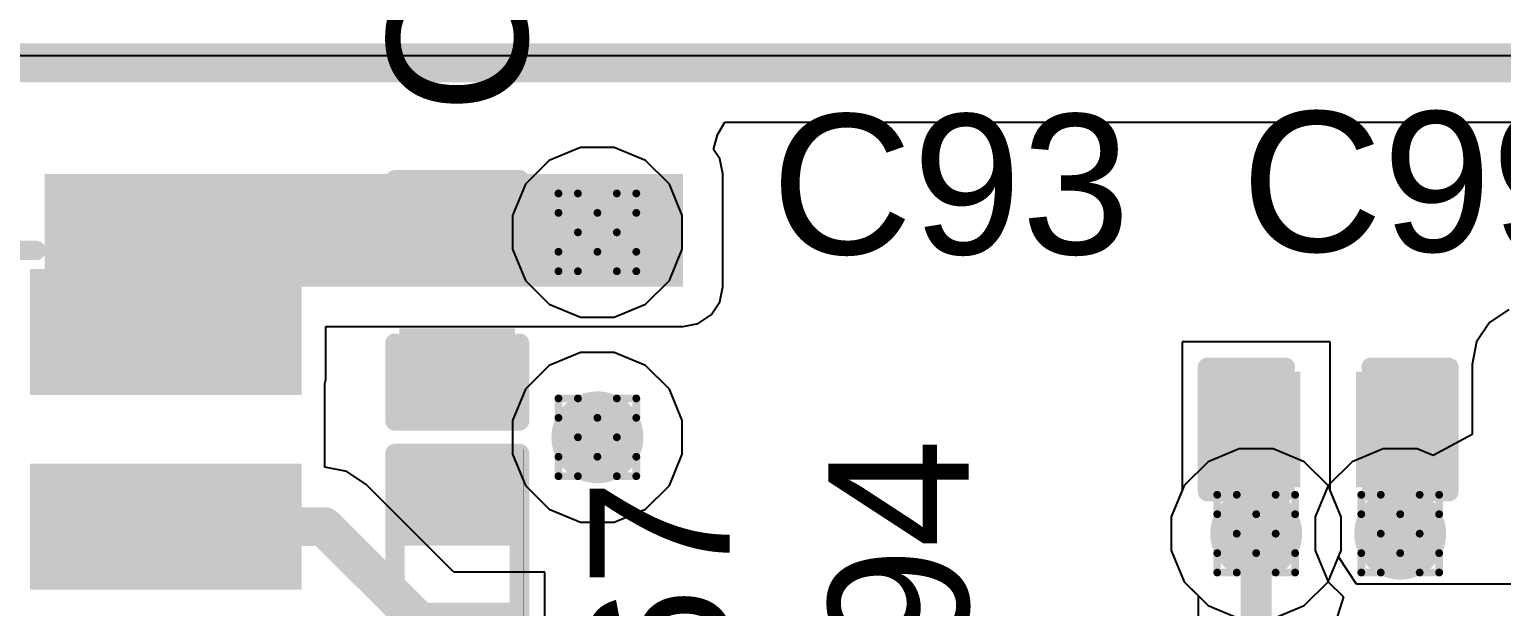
# Model space of a CAD drawing. Header units: inches. Extents: x -11 to 5379, y 0 to 5429.
# Drawn here: x 190.45 to 200.06, y 45.71 to 49.48 of the extents above; entities that cross this region are included whole.
import ezdxf

# ---------------------------------------------------------------- set-up
doc = ezdxf.new("R2010")
doc.units = ezdxf.units.IN
for name, color, linetype in [('Bottom Layer', 5, 'Continuous'), ('Drill Drawing', 1, 'Continuous'), ('GND', 16, 'Continuous'), ('PWR', 76, 'Continuous'), ('Top Layer', 1, 'Continuous'), ('Top Overlay', 2, 'Continuous'), ('Top Paste', 8, 'Continuous'), ('Top Solder', 216, 'Continuous'), ('Via Holes', 16, 'Continuous')]:
    doc.layers.add(name, color=color, linetype=linetype)
doc.styles.add('Arial', font='', dxfattribs={"height": 0.2})
doc.styles.get('Arial').set_extended_font_data('Arial')

# ---------------------------------------------------------------- blocks, each defined once
blk = doc.blocks.new('CAT24C256WI_GT3_154')
at = {"layer": 'Top Layer'}
for points in [[(-3.485, 2.215), (-1.915, 2.215), (-1.915, 1.595), (-3.485, 1.595)], [(1.915, 2.215), (3.485, 2.215), (3.485, 1.595), (1.915, 1.595)], [(-3.485, 0.945), (-1.915, 0.945), (-1.915, 0.325), (-3.485, 0.325)], [(1.915, 0.945), (3.485, 0.945), (3.485, 0.325), (1.915, 0.325)], [(-3.485, -0.325), (-1.915, -0.325), (-1.915, -0.945), (-3.485, -0.945)], [(1.915, -0.325), (3.485, -0.325), (3.485, -0.945), (1.915, -0.945)], [(-3.485, -1.595), (-1.915, -1.595), (-1.915, -2.215), (-3.485, -2.215)], [(1.915, -1.595), (3.485, -1.595), (3.485, -2.215), (1.915, -2.215)]]:
    blk.add_hatch(color=1, dxfattribs=at).paths.add_polyline_path(points)
at = {"layer": 'Top Paste'}
for points in [[(-3.485, 2.215), (-1.915, 2.215), (-1.915, 1.595), (-3.485, 1.595)], [(1.915, 2.215), (3.485, 2.215), (3.485, 1.595), (1.915, 1.595)], [(-3.485, 0.945), (-1.915, 0.945), (-1.915, 0.325), (-3.485, 0.325)], [(1.915, 0.945), (3.485, 0.945), (3.485, 0.325), (1.915, 0.325)], [(-3.485, -0.325), (-1.915, -0.325), (-1.915, -0.945), (-3.485, -0.945)], [(1.915, -0.325), (3.485, -0.325), (3.485, -0.945), (1.915, -0.945)], [(-3.485, -1.595), (-1.915, -1.595), (-1.915, -2.215), (-3.485, -2.215)], [(1.915, -1.595), (3.485, -1.595), (3.485, -2.215), (1.915, -2.215)]]:
    blk.add_hatch(color=8, dxfattribs=at).paths.add_polyline_path(points)
at = {"layer": 'Top Solder'}
for points in [[(-3.5866, 2.3166), (-1.8134, 2.3166), (-1.8134, 1.4934), (-3.5866, 1.4934)], [(1.8134, 2.3166), (3.5866, 2.3166), (3.5866, 1.4934), (1.8134, 1.4934)], [(-3.5866, 1.0466), (-1.8134, 1.0466), (-1.8134, 0.2234), (-3.5866, 0.2234)], [(1.8134, 1.0466), (3.5866, 1.0466), (3.5866, 0.2234), (1.8134, 0.2234)], [(-3.5866, -0.2234), (-1.8134, -0.2234), (-1.8134, -1.0466), (-3.5866, -1.0466)], [(1.8134, -0.2234), (3.5866, -0.2234), (3.5866, -1.0466), (1.8134, -1.0466)], [(-3.5866, -1.4934), (-1.8134, -1.4934), (-1.8134, -2.3166), (-3.5866, -2.3166)], [(1.8134, -1.4934), (3.5866, -1.4934), (3.5866, -2.3166), (1.8134, -2.3166)]]:
    blk.add_hatch(color=216, dxfattribs=at).paths.add_polyline_path(points)
at = {"layer": 'Top Overlay'}
for points in [[(-2.794, 2.54, 0.2, 0.2, 1), (-2.9972, 2.54, 0.2, 0.2, 1)], [(-3.0472, 2.54, 0.1, 0.1, 1), (-2.9472, 2.54, 0.1, 0.1, 1)], [(-2.844, 2.54, 0.1, 0.1, 1), (-2.744, 2.54, 0.1, 0.1, 1)], [(-1.9114, 2.4384, 0.0635, 0.0635, 1), (-1.8478, 2.4384, 0.0635, 0.0635, 1)], [(1.8224, 2.4384, 0.0635, 0.0635, 1), (1.886, 2.4384, 0.0635, 0.0635, 1)], [(-1.9114, -2.4384, 0.0635, 0.0635, 1), (-1.8478, -2.4384, 0.0635, 0.0635, 1)], [(1.8224, -2.4384, 0.0635, 0.0635, 1), (1.886, -2.4384, 0.0635, 0.0635, 1)]]:
    blk.add_lwpolyline(points, format="xyseb", close=True, dxfattribs=at)
for points in [[(-1.8796, 2.4384, 0.127, 0.127, 0), (1.8542, 2.4384, 0.127, 0.127, 0)], [(-1.8796, -2.4384, 0.127, 0.127, 0), (1.8542, -2.4384, 0.127, 0.127, 0)]]:
    blk.add_lwpolyline(points, format="xyseb", dxfattribs=at)
blk = doc.blocks.new('R___0402_251')
at = {"layer": 'Top Layer'}
for points in [[(-0.6985, -0.3175), (-0.6985, 0.3175), (-0.2413, 0.3175), (-0.2413, -0.3175)], [(0.2413, -0.3175), (0.2413, 0.3175), (0.6985, 0.3175), (0.6985, -0.3175)]]:
    blk.add_hatch(color=1, dxfattribs=at).paths.add_polyline_path(points)
at = {"layer": 'Top Paste'}
for points in [[(-0.6985, -0.3175), (-0.6985, 0.3175), (-0.2413, 0.3175), (-0.2413, -0.3175)], [(0.2413, -0.3175), (0.2413, 0.3175), (0.6985, 0.3175), (0.6985, -0.3175)]]:
    blk.add_hatch(color=8, dxfattribs=at).paths.add_polyline_path(points)
at = {"layer": 'Top Solder'}
for points in [[(-0.7535, -0.3725), (-0.7535, 0.3725), (-0.1863, 0.3725), (-0.1863, -0.3725)], [(0.1863, -0.3725), (0.1863, 0.3725), (0.7535, 0.3725), (0.7535, -0.3725)]]:
    blk.add_hatch(color=216, dxfattribs=at).paths.add_polyline_path(points)
at = {"layer": 'Top Overlay'}
for points in [[(-0.7874, 0.4064, 0.127, 0.127, 0), (-0.7874, -0.4064, 0.127, 0.127, 0)], [(-0.7874, 0.4064, 0.127, 0.127, 0), (0.7874, 0.4064, 0.127, 0.127, 0)], [(0.7874, 0.4064, 0.127, 0.127, 0), (0.7874, -0.4064, 0.127, 0.127, 0)], [(-0.7874, -0.4064, 0.127, 0.127, 0), (0.7874, -0.4064, 0.127, 0.127, 0)], [(-0.8128, -0.4318, 0.00323, 0.00323, 0), (0.8128, -0.4318, 0.00323, 0.00323, 0)]]:
    blk.add_lwpolyline(points, format="xyseb", dxfattribs=at)
for points in [[(-0.8191, 0.4064, 0.0635, 0.0635, 1), (-0.7556, 0.4064, 0.0635, 0.0635, 1)], [(-0.8191, 0.4064, 0.0635, 0.0635, 1), (-0.7556, 0.4064, 0.0635, 0.0635, 1)], [(0.7556, 0.4064, 0.0635, 0.0635, 1), (0.8191, 0.4064, 0.0635, 0.0635, 1)], [(0.7556, 0.4064, 0.0635, 0.0635, 1), (0.8191, 0.4064, 0.0635, 0.0635, 1)], [(-0.8191, -0.4064, 0.0635, 0.0635, 1), (-0.7556, -0.4064, 0.0635, 0.0635, 1)], [(-0.8191, -0.4064, 0.0635, 0.0635, 1), (-0.7556, -0.4064, 0.0635, 0.0635, 1)], [(0.7556, -0.4064, 0.0635, 0.0635, 1), (0.8191, -0.4064, 0.0635, 0.0635, 1)], [(0.7556, -0.4064, 0.0635, 0.0635, 1), (0.8191, -0.4064, 0.0635, 0.0635, 1)], [(-0.8136, -0.4318, 0.00161, 0.00161, 1), (-0.812, -0.4318, 0.00161, 0.00161, 1)], [(0.812, -0.4318, 0.00161, 0.00161, 1), (0.8136, -0.4318, 0.00161, 0.00161, 1)]]:
    blk.add_lwpolyline(points, format="xyseb", close=True, dxfattribs=at)
blk = doc.blocks.new('C___0402_620')
at = {"layer": 'Top Layer'}
for points in [[(-0.6985, -0.3175), (-0.6985, 0.3175), (-0.2413, 0.3175), (-0.2413, -0.3175)], [(0.2413, -0.3175), (0.2413, 0.3175), (0.6985, 0.3175), (0.6985, -0.3175)]]:
    blk.add_hatch(color=1, dxfattribs=at).paths.add_polyline_path(points)
at = {"layer": 'Top Paste'}
for points in [[(-0.6985, -0.3175), (-0.6985, 0.3175), (-0.2413, 0.3175), (-0.2413, -0.3175)], [(0.2413, -0.3175), (0.2413, 0.3175), (0.6985, 0.3175), (0.6985, -0.3175)]]:
    blk.add_hatch(color=8, dxfattribs=at).paths.add_polyline_path(points)
at = {"layer": 'Top Solder'}
for points in [[(-0.7585, -0.3775), (-0.7585, 0.3775), (-0.1813, 0.3775), (-0.1813, -0.3775)], [(0.1813, -0.3775), (0.1813, 0.3775), (0.7585, 0.3775), (0.7585, -0.3775)]]:
    blk.add_hatch(color=216, dxfattribs=at).paths.add_polyline_path(points)
at = {"layer": 'Top Overlay'}
for points in [[(-0.7874, -0.4064, 0.127, 0.127, 0), (-0.7874, 0.4064, 0.127, 0.127, 0)], [(-0.2794, 0.4064, 0.127, 0.127, 0), (-0.7874, 0.4064, 0.127, 0.127, 0)], [(0.7874, 0.4064, 0.127, 0.127, 0), (0.2794, 0.4064, 0.127, 0.127, 0)], [(0.7874, -0.4064, 0.127, 0.127, 0), (0.7874, 0.4064, 0.127, 0.127, 0)], [(-0.2794, -0.4064, 0.127, 0.127, 0), (-0.7874, -0.4064, 0.127, 0.127, 0)], [(0.7874, -0.4064, 0.127, 0.127, 0), (0.2794, -0.4064, 0.127, 0.127, 0)]]:
    blk.add_lwpolyline(points, format="xyseb", dxfattribs=at)
for points in [[(-0.8191, 0.4064, 0.0635, 0.0635, 1), (-0.7556, 0.4064, 0.0635, 0.0635, 1)], [(-0.8191, 0.4064, 0.0635, 0.0635, 1), (-0.7556, 0.4064, 0.0635, 0.0635, 1)], [(-0.3111, 0.4064, 0.0635, 0.0635, 1), (-0.2477, 0.4064, 0.0635, 0.0635, 1)], [(0.2477, 0.4064, 0.0635, 0.0635, 1), (0.3111, 0.4064, 0.0635, 0.0635, 1)], [(0.7556, 0.4064, 0.0635, 0.0635, 1), (0.8191, 0.4064, 0.0635, 0.0635, 1)], [(0.7556, 0.4064, 0.0635, 0.0635, 1), (0.8191, 0.4064, 0.0635, 0.0635, 1)], [(-0.8191, -0.4064, 0.0635, 0.0635, 1), (-0.7556, -0.4064, 0.0635, 0.0635, 1)], [(-0.8191, -0.4064, 0.0635, 0.0635, 1), (-0.7556, -0.4064, 0.0635, 0.0635, 1)], [(-0.3111, -0.4064, 0.0635, 0.0635, 1), (-0.2477, -0.4064, 0.0635, 0.0635, 1)], [(0.2477, -0.4064, 0.0635, 0.0635, 1), (0.3111, -0.4064, 0.0635, 0.0635, 1)], [(0.7556, -0.4064, 0.0635, 0.0635, 1), (0.8191, -0.4064, 0.0635, 0.0635, 1)], [(0.7556, -0.4064, 0.0635, 0.0635, 1), (0.8191, -0.4064, 0.0635, 0.0635, 1)]]:
    blk.add_lwpolyline(points, format="xyseb", close=True, dxfattribs=at)
blk = doc.blocks.new('C___0402_637')
at = {"layer": 'Top Layer'}
for points in [[(-0.6985, -0.3175), (-0.6985, 0.3175), (-0.2413, 0.3175), (-0.2413, -0.3175)], [(0.2413, -0.3175), (0.2413, 0.3175), (0.6985, 0.3175), (0.6985, -0.3175)]]:
    blk.add_hatch(color=1, dxfattribs=at).paths.add_polyline_path(points)
at = {"layer": 'Top Paste'}
for points in [[(-0.6985, -0.3175), (-0.6985, 0.3175), (-0.2413, 0.3175), (-0.2413, -0.3175)], [(0.2413, -0.3175), (0.2413, 0.3175), (0.6985, 0.3175), (0.6985, -0.3175)]]:
    blk.add_hatch(color=8, dxfattribs=at).paths.add_polyline_path(points)
at = {"layer": 'Top Solder'}
for points in [[(-0.7585, -0.3775), (-0.7585, 0.3775), (-0.1813, 0.3775), (-0.1813, -0.3775)], [(0.1813, -0.3775), (0.1813, 0.3775), (0.7585, 0.3775), (0.7585, -0.3775)]]:
    blk.add_hatch(color=216, dxfattribs=at).paths.add_polyline_path(points)
at = {"layer": 'Top Overlay'}
for points in [[(-0.7874, -0.4064, 0.127, 0.127, 0), (-0.7874, 0.4064, 0.127, 0.127, 0)], [(-0.7874, 0.4064, 0.127, 0.127, 0), (-0.2794, 0.4064, 0.127, 0.127, 0)], [(0.2794, 0.4064, 0.127, 0.127, 0), (0.7874, 0.4064, 0.127, 0.127, 0)], [(0.7874, -0.4064, 0.127, 0.127, 0), (0.7874, 0.4064, 0.127, 0.127, 0)], [(-0.7874, -0.4064, 0.127, 0.127, 0), (-0.2794, -0.4064, 0.127, 0.127, 0)], [(0.2794, -0.4064, 0.127, 0.127, 0), (0.7874, -0.4064, 0.127, 0.127, 0)]]:
    blk.add_lwpolyline(points, format="xyseb", dxfattribs=at)
for points in [[(-0.8191, 0.4064, 0.0635, 0.0635, 1), (-0.7556, 0.4064, 0.0635, 0.0635, 1)], [(-0.8191, 0.4064, 0.0635, 0.0635, 1), (-0.7556, 0.4064, 0.0635, 0.0635, 1)], [(-0.3111, 0.4064, 0.0635, 0.0635, 1), (-0.2477, 0.4064, 0.0635, 0.0635, 1)], [(0.2477, 0.4064, 0.0635, 0.0635, 1), (0.3111, 0.4064, 0.0635, 0.0635, 1)], [(0.7556, 0.4064, 0.0635, 0.0635, 1), (0.8191, 0.4064, 0.0635, 0.0635, 1)], [(0.7556, 0.4064, 0.0635, 0.0635, 1), (0.8191, 0.4064, 0.0635, 0.0635, 1)], [(-0.8191, -0.4064, 0.0635, 0.0635, 1), (-0.7556, -0.4064, 0.0635, 0.0635, 1)], [(-0.8191, -0.4064, 0.0635, 0.0635, 1), (-0.7556, -0.4064, 0.0635, 0.0635, 1)], [(-0.3111, -0.4064, 0.0635, 0.0635, 1), (-0.2477, -0.4064, 0.0635, 0.0635, 1)], [(0.2477, -0.4064, 0.0635, 0.0635, 1), (0.3111, -0.4064, 0.0635, 0.0635, 1)], [(0.7556, -0.4064, 0.0635, 0.0635, 1), (0.8191, -0.4064, 0.0635, 0.0635, 1)], [(0.7556, -0.4064, 0.0635, 0.0635, 1), (0.8191, -0.4064, 0.0635, 0.0635, 1)]]:
    blk.add_lwpolyline(points, format="xyseb", close=True, dxfattribs=at)

msp = doc.modelspace()

# ---------------------------------------------------------------- hatches: boundary and pattern name
at = {"layer": 'Bottom Layer'}
h = msp.add_hatch(color=5, dxfattribs=at)
edge = h.paths.add_edge_path()
edge.add_arc((194.1576, 48.1584), 0.3, 0, 360)
h = msp.add_hatch(color=5, dxfattribs=at)
edge = h.paths.add_edge_path()
edge.add_arc((194.1576, 46.8202), 0.3, 0, 360)
h = msp.add_hatch(color=5, dxfattribs=at)
edge = h.paths.add_edge_path()
edge.add_arc((198.4567, 46.191), 0.3, 0, 360)
h = msp.add_hatch(color=5, dxfattribs=at)
edge = h.paths.add_edge_path()
edge.add_arc((199.3965, 46.191), 0.3, 0, 360)
at = {"layer": 'GND'}
h = msp.add_hatch(color=16, dxfattribs=at)
edge = h.paths.add_edge_path()
edge.add_arc((194.1576, 48.1584), 0.3, 0, 360)
h = msp.add_hatch(color=16, dxfattribs=at)
edge = h.paths.add_edge_path()
edge.add_arc((194.1576, 46.8202), 0.3, 0, 360)
h = msp.add_hatch(color=16, dxfattribs=at)
edge = h.paths.add_edge_path()
edge.add_arc((198.4567, 46.191), 0.3, 0, 360)
h = msp.add_hatch(color=16, dxfattribs=at)
edge = h.paths.add_edge_path()
edge.add_arc((199.3965, 46.191), 0.3, 0, 360)
at = {"layer": 'PWR'}
h = msp.add_hatch(color=76, dxfattribs=at)
edge = h.paths.add_edge_path()
edge.add_arc((194.1576, 48.1584), 0.3, 0, 360)
h = msp.add_hatch(color=76, dxfattribs=at)
edge = h.paths.add_edge_path()
edge.add_arc((194.1576, 46.8202), 0.3, 0, 360)
h = msp.add_hatch(color=76, dxfattribs=at)
edge = h.paths.add_edge_path()
edge.add_arc((198.4567, 46.191), 0.3, 0, 360)
h = msp.add_hatch(color=76, dxfattribs=at)
edge = h.paths.add_edge_path()
edge.add_arc((199.3965, 46.191), 0.3, 0, 360)
at = {"layer": 'Top Layer'}
for points in [[(190.5508, 47.1969), (192.1258, 47.1969), (192.1258, 48.5394), (190.5508, 48.5394)], [(190.5508, 47.8028), (194.7164, 47.8028), (194.7164, 48.5394), (190.5508, 48.5394)]]:
    msp.add_hatch(color=1, dxfattribs=at).paths.add_polyline_path(points)
h = msp.add_hatch(color=1, dxfattribs=at)
edge = h.paths.add_edge_path()
edge.add_arc((194.1576, 48.1584), 0.3, 0, 360)
h = msp.add_hatch(color=1, dxfattribs=at)
edge = h.paths.add_edge_path()
edge.add_arc((194.1576, 46.8202), 0.3, 0, 360)
h = msp.add_hatch(color=1, dxfattribs=at)
edge = h.paths.add_edge_path()
edge.add_arc((198.4567, 46.191), 0.3, 0, 360)
h = msp.add_hatch(color=1, dxfattribs=at)
edge = h.paths.add_edge_path()
edge.add_arc((199.3965, 46.191), 0.3, 0, 360)
at = {"layer": 'Via Holes'}
h = msp.add_hatch(color=7, dxfattribs=at)
edge = h.paths.add_edge_path()
edge.add_arc((194.1576, 48.1584), 0.15, 0, 360)
h = msp.add_hatch(color=7, dxfattribs=at)
edge = h.paths.add_edge_path()
edge.add_arc((194.1576, 46.8202), 0.15, 0, 360)
h = msp.add_hatch(color=7, dxfattribs=at)
edge = h.paths.add_edge_path()
edge.add_arc((198.4567, 46.191), 0.15, 0, 360)
h = msp.add_hatch(color=7, dxfattribs=at)
edge = h.paths.add_edge_path()
edge.add_arc((199.3965, 46.191), 0.15, 0, 360)

# ---------------------------------------------------------------- linework, layer by layer
at = {"layer": 'Bottom Layer'}
for p, q in [((185.1731, 49.3127), (209.5735, 49.3127)), ((194.0474, 48.7124), (193.8438, 48.6281)), ((194.2678, 48.7124), (194.0474, 48.7124)), ((194.4714, 48.6281), (194.2678, 48.7124)), ((193.8438, 48.6281), (193.6879, 48.4722)), ((194.6273, 48.4722), (194.4714, 48.6281)), ((193.6879, 48.4722), (193.6036, 48.2686)), ((194.7116, 48.2686), (194.6273, 48.4722)), ((193.6036, 48.2686), (193.6036, 48.0482)), ((194.7116, 48.0482), (194.7116, 48.2686)), ((193.6036, 48.0482), (193.6879, 47.8446)), ((194.6273, 47.8446), (194.7116, 48.0482)), ((193.6879, 47.8446), (193.8438, 47.6887)), ((194.4714, 47.6887), (194.6273, 47.8446)), ((193.8438, 47.6887), (194.0474, 47.6044)), ((194.2678, 47.6044), (194.4714, 47.6887)), ((194.0474, 47.6044), (194.2678, 47.6044)), ((198.3465, 46.745), (198.1429, 46.6606)), ((198.5669, 46.745), (198.3465, 46.745)), ((198.7705, 46.6606), (198.5669, 46.745)), ((198.1429, 46.6606), (197.9871, 46.5048)), ((198.9264, 46.5048), (198.7705, 46.6606)), ((197.9871, 46.5048), (197.9027, 46.3012)), ((199.0107, 46.3012), (198.9264, 46.5048)), ((197.9027, 46.3012), (197.9027, 46.0808)), ((199.0107, 46.0808), (199.0107, 46.3012)), ((197.9027, 46.0808), (197.9871, 45.8772)), ((198.9264, 45.8772), (199.0107, 46.0808)), ((197.9871, 45.8772), (198.1429, 45.7213)), ((198.7705, 45.7213), (198.9264, 45.8772)), ((198.1429, 45.7213), (198.3465, 45.637)), ((198.5669, 45.637), (198.7705, 45.7213))]:
    msp.add_line(p, q, dxfattribs=at)
at = {"layer": 'Drill Drawing'}
for points in [[(193.9036, 48.2854, 0.0508, 0.0508, 0), (193.9036, 48.4124, 0.0508, 0.0508, 0)], [(193.9036, 48.4124, 0.0508, 0.0508, 0), (194.0306, 48.4124, 0.0508, 0.0508, 0)], [(194.0306, 48.4124, 0.0508, 0.0508, 0), (194.1576, 48.2854, 0.0508, 0.0508, 0)], [(194.1576, 48.2854, 0.0508, 0.0508, 0), (194.2846, 48.4124, 0.0508, 0.0508, 0)], [(194.2846, 48.4124, 0.0508, 0.0508, 0), (194.4116, 48.4124, 0.0508, 0.0508, 0)], [(194.4116, 48.2854, 0.0508, 0.0508, 0), (194.4116, 48.4124, 0.0508, 0.0508, 0)], [(193.9036, 48.2854, 0.0508, 0.0508, 0), (194.0306, 48.1584, 0.0508, 0.0508, 0)], [(194.2846, 48.1584, 0.0508, 0.0508, 0), (194.4116, 48.2854, 0.0508, 0.0508, 0)], [(193.9036, 48.0314, 0.0508, 0.0508, 0), (194.0306, 48.1584, 0.0508, 0.0508, 0)], [(194.2846, 48.1584, 0.0508, 0.0508, 0), (194.4116, 48.0314, 0.0508, 0.0508, 0)], [(193.9036, 47.9044, 0.0508, 0.0508, 0), (193.9036, 48.0314, 0.0508, 0.0508, 0)], [(194.0306, 47.9044, 0.0508, 0.0508, 0), (194.1576, 48.0314, 0.0508, 0.0508, 0)], [(194.1576, 48.0314, 0.0508, 0.0508, 0), (194.2846, 47.9044, 0.0508, 0.0508, 0)], [(194.4116, 47.9044, 0.0508, 0.0508, 0), (194.4116, 48.0314, 0.0508, 0.0508, 0)], [(193.9036, 47.9044, 0.0508, 0.0508, 0), (194.0306, 47.9044, 0.0508, 0.0508, 0)], [(194.2846, 47.9044, 0.0508, 0.0508, 0), (194.4116, 47.9044, 0.0508, 0.0508, 0)], [(193.9036, 46.9472, 0.0508, 0.0508, 0), (193.9036, 47.0742, 0.0508, 0.0508, 0)], [(193.9036, 47.0742, 0.0508, 0.0508, 0), (194.0306, 47.0742, 0.0508, 0.0508, 0)], [(194.0306, 47.0742, 0.0508, 0.0508, 0), (194.1576, 46.9472, 0.0508, 0.0508, 0)], [(194.1576, 46.9472, 0.0508, 0.0508, 0), (194.2846, 47.0742, 0.0508, 0.0508, 0)], [(194.2846, 47.0742, 0.0508, 0.0508, 0), (194.4116, 47.0742, 0.0508, 0.0508, 0)], [(194.4116, 46.9472, 0.0508, 0.0508, 0), (194.4116, 47.0742, 0.0508, 0.0508, 0)], [(193.9036, 46.9472, 0.0508, 0.0508, 0), (194.0306, 46.8202, 0.0508, 0.0508, 0)], [(194.2846, 46.8202, 0.0508, 0.0508, 0), (194.4116, 46.9472, 0.0508, 0.0508, 0)], [(193.9036, 46.6932, 0.0508, 0.0508, 0), (194.0306, 46.8202, 0.0508, 0.0508, 0)], [(194.2846, 46.8202, 0.0508, 0.0508, 0), (194.4116, 46.6932, 0.0508, 0.0508, 0)], [(193.9036, 46.5662, 0.0508, 0.0508, 0), (193.9036, 46.6932, 0.0508, 0.0508, 0)], [(194.0306, 46.5662, 0.0508, 0.0508, 0), (194.1576, 46.6932, 0.0508, 0.0508, 0)], [(194.1576, 46.6932, 0.0508, 0.0508, 0), (194.2846, 46.5662, 0.0508, 0.0508, 0)], [(194.4116, 46.5662, 0.0508, 0.0508, 0), (194.4116, 46.6932, 0.0508, 0.0508, 0)], [(193.9036, 46.5662, 0.0508, 0.0508, 0), (194.0306, 46.5662, 0.0508, 0.0508, 0)], [(194.2846, 46.5662, 0.0508, 0.0508, 0), (194.4116, 46.5662, 0.0508, 0.0508, 0)], [(198.2027, 46.318, 0.0508, 0.0508, 0), (198.2027, 46.445, 0.0508, 0.0508, 0)], [(198.2027, 46.445, 0.0508, 0.0508, 0), (198.3297, 46.445, 0.0508, 0.0508, 0)], [(198.3297, 46.445, 0.0508, 0.0508, 0), (198.4567, 46.318, 0.0508, 0.0508, 0)], [(198.4567, 46.318, 0.0508, 0.0508, 0), (198.5837, 46.445, 0.0508, 0.0508, 0)], [(198.5837, 46.445, 0.0508, 0.0508, 0), (198.7107, 46.445, 0.0508, 0.0508, 0)], [(198.7107, 46.318, 0.0508, 0.0508, 0), (198.7107, 46.445, 0.0508, 0.0508, 0)], [(199.1425, 46.318, 0.0508, 0.0508, 0), (199.1425, 46.445, 0.0508, 0.0508, 0)], [(199.1425, 46.445, 0.0508, 0.0508, 0), (199.2695, 46.445, 0.0508, 0.0508, 0)], [(199.2695, 46.445, 0.0508, 0.0508, 0), (199.3965, 46.318, 0.0508, 0.0508, 0)], [(199.3965, 46.318, 0.0508, 0.0508, 0), (199.5235, 46.445, 0.0508, 0.0508, 0)], [(199.5235, 46.445, 0.0508, 0.0508, 0), (199.6505, 46.445, 0.0508, 0.0508, 0)], [(199.6505, 46.318, 0.0508, 0.0508, 0), (199.6505, 46.445, 0.0508, 0.0508, 0)], [(198.2027, 46.318, 0.0508, 0.0508, 0), (198.3297, 46.191, 0.0508, 0.0508, 0)], [(198.5837, 46.191, 0.0508, 0.0508, 0), (198.7107, 46.318, 0.0508, 0.0508, 0)], [(199.1425, 46.318, 0.0508, 0.0508, 0), (199.2695, 46.191, 0.0508, 0.0508, 0)], [(199.5235, 46.191, 0.0508, 0.0508, 0), (199.6505, 46.318, 0.0508, 0.0508, 0)], [(198.2027, 46.064, 0.0508, 0.0508, 0), (198.3297, 46.191, 0.0508, 0.0508, 0)], [(198.5837, 46.191, 0.0508, 0.0508, 0), (198.7107, 46.064, 0.0508, 0.0508, 0)], [(199.1425, 46.064, 0.0508, 0.0508, 0), (199.2695, 46.191, 0.0508, 0.0508, 0)], [(199.5235, 46.191, 0.0508, 0.0508, 0), (199.6505, 46.064, 0.0508, 0.0508, 0)], [(198.2027, 45.937, 0.0508, 0.0508, 0), (198.2027, 46.064, 0.0508, 0.0508, 0)], [(198.3297, 45.937, 0.0508, 0.0508, 0), (198.4567, 46.064, 0.0508, 0.0508, 0)], [(198.4567, 46.064, 0.0508, 0.0508, 0), (198.5837, 45.937, 0.0508, 0.0508, 0)], [(198.7107, 45.937, 0.0508, 0.0508, 0), (198.7107, 46.064, 0.0508, 0.0508, 0)], [(199.1425, 45.937, 0.0508, 0.0508, 0), (199.1425, 46.064, 0.0508, 0.0508, 0)], [(199.2695, 45.937, 0.0508, 0.0508, 0), (199.3965, 46.064, 0.0508, 0.0508, 0)], [(199.3965, 46.064, 0.0508, 0.0508, 0), (199.5235, 45.937, 0.0508, 0.0508, 0)], [(199.6505, 45.937, 0.0508, 0.0508, 0), (199.6505, 46.064, 0.0508, 0.0508, 0)], [(198.2027, 45.937, 0.0508, 0.0508, 0), (198.3297, 45.937, 0.0508, 0.0508, 0)], [(198.5837, 45.937, 0.0508, 0.0508, 0), (198.7107, 45.937, 0.0508, 0.0508, 0)], [(199.1425, 45.937, 0.0508, 0.0508, 0), (199.2695, 45.937, 0.0508, 0.0508, 0)], [(199.5235, 45.937, 0.0508, 0.0508, 0), (199.6505, 45.937, 0.0508, 0.0508, 0)]]:
    msp.add_lwpolyline(points, format="xyseb", dxfattribs=at)
for points in [[(193.8909, 48.4124, 0.0254, 0.0254, 1), (193.9163, 48.4124, 0.0254, 0.0254, 1)], [(193.8909, 48.4124, 0.0254, 0.0254, 1), (193.9163, 48.4124, 0.0254, 0.0254, 1)], [(194.0179, 48.4124, 0.0254, 0.0254, 1), (194.0433, 48.4124, 0.0254, 0.0254, 1)], [(194.0179, 48.4124, 0.0254, 0.0254, 1), (194.0433, 48.4124, 0.0254, 0.0254, 1)], [(194.2719, 48.4124, 0.0254, 0.0254, 1), (194.2973, 48.4124, 0.0254, 0.0254, 1)], [(194.2719, 48.4124, 0.0254, 0.0254, 1), (194.2973, 48.4124, 0.0254, 0.0254, 1)], [(194.3989, 48.4124, 0.0254, 0.0254, 1), (194.4243, 48.4124, 0.0254, 0.0254, 1)], [(194.3989, 48.4124, 0.0254, 0.0254, 1), (194.4243, 48.4124, 0.0254, 0.0254, 1)], [(193.8909, 48.2854, 0.0254, 0.0254, 1), (193.9163, 48.2854, 0.0254, 0.0254, 1)], [(193.8909, 48.2854, 0.0254, 0.0254, 1), (193.9163, 48.2854, 0.0254, 0.0254, 1)], [(194.1449, 48.2854, 0.0254, 0.0254, 1), (194.1703, 48.2854, 0.0254, 0.0254, 1)], [(194.1449, 48.2854, 0.0254, 0.0254, 1), (194.1703, 48.2854, 0.0254, 0.0254, 1)], [(194.3989, 48.2854, 0.0254, 0.0254, 1), (194.4243, 48.2854, 0.0254, 0.0254, 1)], [(194.3989, 48.2854, 0.0254, 0.0254, 1), (194.4243, 48.2854, 0.0254, 0.0254, 1)], [(194.0179, 48.1584, 0.0254, 0.0254, 1), (194.0433, 48.1584, 0.0254, 0.0254, 1)], [(194.0179, 48.1584, 0.0254, 0.0254, 1), (194.0433, 48.1584, 0.0254, 0.0254, 1)], [(194.2719, 48.1584, 0.0254, 0.0254, 1), (194.2973, 48.1584, 0.0254, 0.0254, 1)], [(194.2719, 48.1584, 0.0254, 0.0254, 1), (194.2973, 48.1584, 0.0254, 0.0254, 1)], [(193.8909, 48.0314, 0.0254, 0.0254, 1), (193.9163, 48.0314, 0.0254, 0.0254, 1)], [(193.8909, 48.0314, 0.0254, 0.0254, 1), (193.9163, 48.0314, 0.0254, 0.0254, 1)], [(194.1449, 48.0314, 0.0254, 0.0254, 1), (194.1703, 48.0314, 0.0254, 0.0254, 1)], [(194.1449, 48.0314, 0.0254, 0.0254, 1), (194.1703, 48.0314, 0.0254, 0.0254, 1)], [(194.3989, 48.0314, 0.0254, 0.0254, 1), (194.4243, 48.0314, 0.0254, 0.0254, 1)], [(194.3989, 48.0314, 0.0254, 0.0254, 1), (194.4243, 48.0314, 0.0254, 0.0254, 1)], [(193.8909, 47.9044, 0.0254, 0.0254, 1), (193.9163, 47.9044, 0.0254, 0.0254, 1)], [(193.8909, 47.9044, 0.0254, 0.0254, 1), (193.9163, 47.9044, 0.0254, 0.0254, 1)], [(194.0179, 47.9044, 0.0254, 0.0254, 1), (194.0433, 47.9044, 0.0254, 0.0254, 1)], [(194.0179, 47.9044, 0.0254, 0.0254, 1), (194.0433, 47.9044, 0.0254, 0.0254, 1)], [(194.2719, 47.9044, 0.0254, 0.0254, 1), (194.2973, 47.9044, 0.0254, 0.0254, 1)], [(194.2719, 47.9044, 0.0254, 0.0254, 1), (194.2973, 47.9044, 0.0254, 0.0254, 1)], [(194.3989, 47.9044, 0.0254, 0.0254, 1), (194.4243, 47.9044, 0.0254, 0.0254, 1)], [(194.3989, 47.9044, 0.0254, 0.0254, 1), (194.4243, 47.9044, 0.0254, 0.0254, 1)], [(193.8909, 47.0742, 0.0254, 0.0254, 1), (193.9163, 47.0742, 0.0254, 0.0254, 1)], [(193.8909, 47.0742, 0.0254, 0.0254, 1), (193.9163, 47.0742, 0.0254, 0.0254, 1)], [(194.0179, 47.0742, 0.0254, 0.0254, 1), (194.0433, 47.0742, 0.0254, 0.0254, 1)], [(194.0179, 47.0742, 0.0254, 0.0254, 1), (194.0433, 47.0742, 0.0254, 0.0254, 1)], [(194.2719, 47.0742, 0.0254, 0.0254, 1), (194.2973, 47.0742, 0.0254, 0.0254, 1)], [(194.2719, 47.0742, 0.0254, 0.0254, 1), (194.2973, 47.0742, 0.0254, 0.0254, 1)], [(194.3989, 47.0742, 0.0254, 0.0254, 1), (194.4243, 47.0742, 0.0254, 0.0254, 1)], [(194.3989, 47.0742, 0.0254, 0.0254, 1), (194.4243, 47.0742, 0.0254, 0.0254, 1)], [(193.8909, 46.9472, 0.0254, 0.0254, 1), (193.9163, 46.9472, 0.0254, 0.0254, 1)], [(193.8909, 46.9472, 0.0254, 0.0254, 1), (193.9163, 46.9472, 0.0254, 0.0254, 1)], [(194.1449, 46.9472, 0.0254, 0.0254, 1), (194.1703, 46.9472, 0.0254, 0.0254, 1)], [(194.1449, 46.9472, 0.0254, 0.0254, 1), (194.1703, 46.9472, 0.0254, 0.0254, 1)], [(194.3989, 46.9472, 0.0254, 0.0254, 1), (194.4243, 46.9472, 0.0254, 0.0254, 1)], [(194.3989, 46.9472, 0.0254, 0.0254, 1), (194.4243, 46.9472, 0.0254, 0.0254, 1)], [(194.0179, 46.8202, 0.0254, 0.0254, 1), (194.0433, 46.8202, 0.0254, 0.0254, 1)], [(194.0179, 46.8202, 0.0254, 0.0254, 1), (194.0433, 46.8202, 0.0254, 0.0254, 1)], [(194.2719, 46.8202, 0.0254, 0.0254, 1), (194.2973, 46.8202, 0.0254, 0.0254, 1)], [(194.2719, 46.8202, 0.0254, 0.0254, 1), (194.2973, 46.8202, 0.0254, 0.0254, 1)], [(193.8909, 46.6932, 0.0254, 0.0254, 1), (193.9163, 46.6932, 0.0254, 0.0254, 1)], [(193.8909, 46.6932, 0.0254, 0.0254, 1), (193.9163, 46.6932, 0.0254, 0.0254, 1)], [(194.1449, 46.6932, 0.0254, 0.0254, 1), (194.1703, 46.6932, 0.0254, 0.0254, 1)], [(194.1449, 46.6932, 0.0254, 0.0254, 1), (194.1703, 46.6932, 0.0254, 0.0254, 1)], [(194.3989, 46.6932, 0.0254, 0.0254, 1), (194.4243, 46.6932, 0.0254, 0.0254, 1)], [(194.3989, 46.6932, 0.0254, 0.0254, 1), (194.4243, 46.6932, 0.0254, 0.0254, 1)], [(193.8909, 46.5662, 0.0254, 0.0254, 1), (193.9163, 46.5662, 0.0254, 0.0254, 1)], [(193.8909, 46.5662, 0.0254, 0.0254, 1), (193.9163, 46.5662, 0.0254, 0.0254, 1)], [(194.0179, 46.5662, 0.0254, 0.0254, 1), (194.0433, 46.5662, 0.0254, 0.0254, 1)], [(194.0179, 46.5662, 0.0254, 0.0254, 1), (194.0433, 46.5662, 0.0254, 0.0254, 1)], [(194.2719, 46.5662, 0.0254, 0.0254, 1), (194.2973, 46.5662, 0.0254, 0.0254, 1)], [(194.2719, 46.5662, 0.0254, 0.0254, 1), (194.2973, 46.5662, 0.0254, 0.0254, 1)], [(194.3989, 46.5662, 0.0254, 0.0254, 1), (194.4243, 46.5662, 0.0254, 0.0254, 1)], [(194.3989, 46.5662, 0.0254, 0.0254, 1), (194.4243, 46.5662, 0.0254, 0.0254, 1)], [(198.19, 46.445, 0.0254, 0.0254, 1), (198.2154, 46.445, 0.0254, 0.0254, 1)], [(198.19, 46.445, 0.0254, 0.0254, 1), (198.2154, 46.445, 0.0254, 0.0254, 1)], [(198.317, 46.445, 0.0254, 0.0254, 1), (198.3424, 46.445, 0.0254, 0.0254, 1)], [(198.317, 46.445, 0.0254, 0.0254, 1), (198.3424, 46.445, 0.0254, 0.0254, 1)], [(198.571, 46.445, 0.0254, 0.0254, 1), (198.5964, 46.445, 0.0254, 0.0254, 1)], [(198.571, 46.445, 0.0254, 0.0254, 1), (198.5964, 46.445, 0.0254, 0.0254, 1)], [(198.698, 46.445, 0.0254, 0.0254, 1), (198.7234, 46.445, 0.0254, 0.0254, 1)], [(198.698, 46.445, 0.0254, 0.0254, 1), (198.7234, 46.445, 0.0254, 0.0254, 1)], [(199.1298, 46.445, 0.0254, 0.0254, 1), (199.1552, 46.445, 0.0254, 0.0254, 1)], [(199.1298, 46.445, 0.0254, 0.0254, 1), (199.1552, 46.445, 0.0254, 0.0254, 1)], [(199.2568, 46.445, 0.0254, 0.0254, 1), (199.2822, 46.445, 0.0254, 0.0254, 1)], [(199.2568, 46.445, 0.0254, 0.0254, 1), (199.2822, 46.445, 0.0254, 0.0254, 1)], [(199.5108, 46.445, 0.0254, 0.0254, 1), (199.5362, 46.445, 0.0254, 0.0254, 1)], [(199.5108, 46.445, 0.0254, 0.0254, 1), (199.5362, 46.445, 0.0254, 0.0254, 1)], [(199.6378, 46.445, 0.0254, 0.0254, 1), (199.6632, 46.445, 0.0254, 0.0254, 1)], [(199.6378, 46.445, 0.0254, 0.0254, 1), (199.6632, 46.445, 0.0254, 0.0254, 1)], [(198.19, 46.318, 0.0254, 0.0254, 1), (198.2154, 46.318, 0.0254, 0.0254, 1)], [(198.19, 46.318, 0.0254, 0.0254, 1), (198.2154, 46.318, 0.0254, 0.0254, 1)], [(198.444, 46.318, 0.0254, 0.0254, 1), (198.4694, 46.318, 0.0254, 0.0254, 1)], [(198.444, 46.318, 0.0254, 0.0254, 1), (198.4694, 46.318, 0.0254, 0.0254, 1)], [(198.698, 46.318, 0.0254, 0.0254, 1), (198.7234, 46.318, 0.0254, 0.0254, 1)], [(198.698, 46.318, 0.0254, 0.0254, 1), (198.7234, 46.318, 0.0254, 0.0254, 1)], [(199.1298, 46.318, 0.0254, 0.0254, 1), (199.1552, 46.318, 0.0254, 0.0254, 1)], [(199.1298, 46.318, 0.0254, 0.0254, 1), (199.1552, 46.318, 0.0254, 0.0254, 1)], [(199.3838, 46.318, 0.0254, 0.0254, 1), (199.4092, 46.318, 0.0254, 0.0254, 1)], [(199.3838, 46.318, 0.0254, 0.0254, 1), (199.4092, 46.318, 0.0254, 0.0254, 1)], [(199.6378, 46.318, 0.0254, 0.0254, 1), (199.6632, 46.318, 0.0254, 0.0254, 1)], [(199.6378, 46.318, 0.0254, 0.0254, 1), (199.6632, 46.318, 0.0254, 0.0254, 1)], [(198.317, 46.191, 0.0254, 0.0254, 1), (198.3424, 46.191, 0.0254, 0.0254, 1)], [(198.317, 46.191, 0.0254, 0.0254, 1), (198.3424, 46.191, 0.0254, 0.0254, 1)], [(198.571, 46.191, 0.0254, 0.0254, 1), (198.5964, 46.191, 0.0254, 0.0254, 1)], [(198.571, 46.191, 0.0254, 0.0254, 1), (198.5964, 46.191, 0.0254, 0.0254, 1)], [(199.2568, 46.191, 0.0254, 0.0254, 1), (199.2822, 46.191, 0.0254, 0.0254, 1)], [(199.2568, 46.191, 0.0254, 0.0254, 1), (199.2822, 46.191, 0.0254, 0.0254, 1)], [(199.5108, 46.191, 0.0254, 0.0254, 1), (199.5362, 46.191, 0.0254, 0.0254, 1)], [(199.5108, 46.191, 0.0254, 0.0254, 1), (199.5362, 46.191, 0.0254, 0.0254, 1)], [(198.19, 46.064, 0.0254, 0.0254, 1), (198.2154, 46.064, 0.0254, 0.0254, 1)], [(198.19, 46.064, 0.0254, 0.0254, 1), (198.2154, 46.064, 0.0254, 0.0254, 1)], [(198.444, 46.064, 0.0254, 0.0254, 1), (198.4694, 46.064, 0.0254, 0.0254, 1)], [(198.444, 46.064, 0.0254, 0.0254, 1), (198.4694, 46.064, 0.0254, 0.0254, 1)], [(198.698, 46.064, 0.0254, 0.0254, 1), (198.7234, 46.064, 0.0254, 0.0254, 1)], [(198.698, 46.064, 0.0254, 0.0254, 1), (198.7234, 46.064, 0.0254, 0.0254, 1)], [(199.1298, 46.064, 0.0254, 0.0254, 1), (199.1552, 46.064, 0.0254, 0.0254, 1)], [(199.1298, 46.064, 0.0254, 0.0254, 1), (199.1552, 46.064, 0.0254, 0.0254, 1)], [(199.3838, 46.064, 0.0254, 0.0254, 1), (199.4092, 46.064, 0.0254, 0.0254, 1)], [(199.3838, 46.064, 0.0254, 0.0254, 1), (199.4092, 46.064, 0.0254, 0.0254, 1)], [(199.6378, 46.064, 0.0254, 0.0254, 1), (199.6632, 46.064, 0.0254, 0.0254, 1)], [(199.6378, 46.064, 0.0254, 0.0254, 1), (199.6632, 46.064, 0.0254, 0.0254, 1)], [(198.19, 45.937, 0.0254, 0.0254, 1), (198.2154, 45.937, 0.0254, 0.0254, 1)], [(198.19, 45.937, 0.0254, 0.0254, 1), (198.2154, 45.937, 0.0254, 0.0254, 1)], [(198.317, 45.937, 0.0254, 0.0254, 1), (198.3424, 45.937, 0.0254, 0.0254, 1)], [(198.317, 45.937, 0.0254, 0.0254, 1), (198.3424, 45.937, 0.0254, 0.0254, 1)], [(198.571, 45.937, 0.0254, 0.0254, 1), (198.5964, 45.937, 0.0254, 0.0254, 1)], [(198.571, 45.937, 0.0254, 0.0254, 1), (198.5964, 45.937, 0.0254, 0.0254, 1)], [(198.698, 45.937, 0.0254, 0.0254, 1), (198.7234, 45.937, 0.0254, 0.0254, 1)], [(198.698, 45.937, 0.0254, 0.0254, 1), (198.7234, 45.937, 0.0254, 0.0254, 1)], [(199.1298, 45.937, 0.0254, 0.0254, 1), (199.1552, 45.937, 0.0254, 0.0254, 1)], [(199.1298, 45.937, 0.0254, 0.0254, 1), (199.1552, 45.937, 0.0254, 0.0254, 1)], [(199.2568, 45.937, 0.0254, 0.0254, 1), (199.2822, 45.937, 0.0254, 0.0254, 1)], [(199.2568, 45.937, 0.0254, 0.0254, 1), (199.2822, 45.937, 0.0254, 0.0254, 1)], [(199.5108, 45.937, 0.0254, 0.0254, 1), (199.5362, 45.937, 0.0254, 0.0254, 1)], [(199.5108, 45.937, 0.0254, 0.0254, 1), (199.5362, 45.937, 0.0254, 0.0254, 1)], [(199.6378, 45.937, 0.0254, 0.0254, 1), (199.6632, 45.937, 0.0254, 0.0254, 1)], [(199.6378, 45.937, 0.0254, 0.0254, 1), (199.6632, 45.937, 0.0254, 0.0254, 1)]]:
    msp.add_lwpolyline(points, format="xyseb", close=True, dxfattribs=at)
at = {"layer": 'GND'}
for p, q in [((194.0474, 48.7124), (193.8438, 48.6281)), ((194.2678, 48.7124), (194.0474, 48.7124)), ((194.4714, 48.6281), (194.2678, 48.7124)), ((193.8438, 48.6281), (193.6879, 48.4722)), ((194.6273, 48.4722), (194.4714, 48.6281)), ((193.6879, 48.4722), (193.6036, 48.2686)), ((194.7116, 48.2686), (194.6273, 48.4722)), ((193.6036, 48.2686), (193.6036, 48.0482)), ((194.7116, 48.0482), (194.7116, 48.2686)), ((193.6036, 48.0482), (193.6879, 47.8446)), ((194.6273, 47.8446), (194.7116, 48.0482)), ((193.6879, 47.8446), (193.8438, 47.6887)), ((194.4714, 47.6887), (194.6273, 47.8446)), ((193.8438, 47.6887), (194.0474, 47.6044)), ((194.2678, 47.6044), (194.4714, 47.6887)), ((194.0474, 47.6044), (194.2678, 47.6044)), ((198.3465, 46.745), (198.1429, 46.6606)), ((198.5669, 46.745), (198.3465, 46.745)), ((198.7705, 46.6606), (198.5669, 46.745)), ((198.1429, 46.6606), (197.9871, 46.5048)), ((198.9264, 46.5048), (198.7705, 46.6606)), ((197.9871, 46.5048), (197.9027, 46.3012)), ((199.0107, 46.3012), (198.9264, 46.5048)), ((197.9027, 46.3012), (197.9027, 46.0808)), ((199.0107, 46.0808), (199.0107, 46.3012)), ((197.9027, 46.0808), (197.9871, 45.8772)), ((198.9264, 45.8772), (199.0107, 46.0808)), ((197.9871, 45.8772), (198.1429, 45.7213)), ((198.7705, 45.7213), (198.9264, 45.8772)), ((198.1429, 45.7213), (198.3465, 45.637)), ((198.5669, 45.637), (198.7705, 45.7213))]:
    msp.add_line(p, q, dxfattribs=at)
at = {"layer": 'PWR'}
for p, q in [((200.1049, 47.6537), (199.9789, 47.5695)), ((199.9789, 47.5695), (199.8947, 47.4435)), ((194.0474, 47.3742), (193.8438, 47.2898)), ((194.2678, 47.3742), (194.0474, 47.3742)), ((194.4714, 47.2898), (194.2678, 47.3742)), ((199.8947, 47.4435), (199.8651, 47.2948)), ((193.8438, 47.2898), (193.6879, 47.134)), ((194.6273, 47.134), (194.4714, 47.2898)), ((199.8651, 47.2948), (199.8651, 46.8377)), ((193.6879, 47.134), (193.6036, 46.9304)), ((194.7116, 46.9304), (194.6273, 47.134)), ((193.6036, 46.9304), (193.6036, 46.71)), ((194.7116, 46.71), (194.7116, 46.9304)), ((199.8651, 46.8377), (199.6111, 46.7017)), ((193.6036, 46.71), (193.6879, 46.5064)), ((194.6273, 46.5064), (194.7116, 46.71)), ((199.2863, 46.745), (199.0827, 46.6606)), ((199.5067, 46.745), (199.2863, 46.745)), ((199.6111, 46.7017), (199.5067, 46.745)), ((199.0827, 46.6606), (198.9269, 46.5048)), ((193.6879, 46.5064), (193.8438, 46.3505)), ((194.4714, 46.3505), (194.6273, 46.5064)), ((198.9269, 46.5048), (198.8425, 46.3012)), ((193.8438, 46.3505), (194.0474, 46.2662)), ((194.2678, 46.2662), (194.4714, 46.3505)), ((194.0474, 46.2662), (194.2678, 46.2662)), ((198.8425, 46.3012), (198.8425, 46.0808)), ((198.8425, 46.0808), (198.9269, 45.8772)), ((198.9269, 45.8772), (199.0257, 45.7783)), ((199.0257, 45.7783), (198.9452, 45.5243))]:
    msp.add_line(p, q, dxfattribs=at)
at = {"layer": 'Top Layer'}
for p, q in [((194.9417, 48.7958), (194.9884, 48.877)), ((194.9884, 48.877), (204.3852, 48.877)), ((194.9151, 48.6992), (194.9417, 48.7958)), ((194.9557, 48.6385), (194.9151, 48.6992)), ((194.9754, 48.5394), (194.9557, 48.6385)), ((194.9754, 47.8028), (194.9754, 48.5394)), ((194.9557, 47.7037), (194.9754, 47.8028)), ((194.8995, 47.6197), (194.9557, 47.7037)), ((194.7164, 47.5438), (194.8155, 47.5635)), ((194.8155, 47.5635), (194.8995, 47.6197)), ((192.3848, 47.1969), (192.3848, 47.5438)), ((192.3848, 47.5438), (194.7164, 47.5438)), ((198.9393, 47.4425), (197.9741, 47.4425)), ((197.9741, 47.4425), (197.9741, 46.4735)), ((198.9393, 46.4735), (198.9393, 47.4425)), ((192.3798, 47.1719), (192.3848, 47.1969)), ((192.3798, 46.9787), (192.3798, 47.1719)), ((192.3798, 46.9429), (192.3798, 46.9787)), ((192.3798, 46.8009), (192.3798, 46.9429)), ((192.3798, 46.7651), (192.3798, 46.8009)), ((192.3798, 46.6243), (192.3798, 46.7651)), ((192.5231, 46.5958), (192.3798, 46.6243)), ((192.6491, 46.5116), (192.5231, 46.5958)), ((193.2211, 45.9396), (192.6491, 46.5116)), ((197.9741, 46.4735), (197.9027, 46.3012)), ((199.0107, 46.3012), (198.9393, 46.4735)), ((197.9027, 46.3012), (197.9027, 46.0808)), ((199.0107, 46.0808), (199.0107, 46.3012)), ((197.9027, 46.0808), (197.9871, 45.8772)), ((198.9933, 46.0388), (199.0107, 46.0808)), ((199.1121, 45.861), (198.9933, 46.0388)), ((193.8147, 45.9396), (193.2211, 45.9396)), ((193.8147, 44.9744), (193.8147, 45.9396)), ((197.9871, 45.8772), (198.0777, 45.7865)), ((201.7785, 45.861), (199.1121, 45.861)), ((198.0777, 45.7865), (198.0777, 44.986))]:
    msp.add_line(p, q, dxfattribs=at)
for points in [[(185.5224, 49.2655, 0.254, 0.254, 0), (204.5561, 49.2655, 0.254, 0.254, 0)], [(198.4567, 45.257, 0.2032, 0.2032, 0), (198.4567, 46.871, 0.2032, 0.2032, 0)], [(191.3408, 46.2369, 0.254, 0.254, 0), (192.3744, 46.2369, 0.254, 0.254, 0)], [(192.3744, 46.2369, 0.254, 0.254, 0), (193.1543, 45.457, 0.254, 0.254, 0)]]:
    msp.add_lwpolyline(points, format="xyseb", dxfattribs=at)
for points in [[(198.4059, 46.871, 0.1016, 0.1016, 1), (198.5075, 46.871, 0.1016, 0.1016, 1)], [(191.2773, 46.2369, 0.127, 0.127, 1), (191.4043, 46.2369, 0.127, 0.127, 1)], [(192.3109, 46.2369, 0.127, 0.127, 1), (192.4379, 46.2369, 0.127, 0.127, 1)], [(192.3109, 46.2369, 0.127, 0.127, 1), (192.4379, 46.2369, 0.127, 0.127, 1)]]:
    msp.add_lwpolyline(points, format="xyseb", close=True, dxfattribs=at)

# ---------------------------------------------------------------- block references
for name, p, rotation in [('C___0402_620', (193.2432, 47.7139), 270), ('R___0402_251', (193.2432, 45.9269), 90)]:
    msp.add_blockref(name, p, dxfattribs=dict(rotation=rotation))
for name, p in [('CAT24C256WI_GT3_154', (188.6408, 45.6019)), ('C___0402_637', (198.9266, 46.871))]:
    msp.add_blockref(name, p)

# ---------------------------------------------------------------- texts
at = {"layer": 'Top Overlay', "style": 'Arial'}
for s, p in [('C115', (193.7003, 48.9336)), ('C94', (196.5798, 44.4668)), ('R267', (195.021, 43.4962))]:
    msp.add_text(s, height=0.9144, rotation=90, dxfattribs=at).set_placement(p)
for s, p in [('C93', (195.2915, 48.0156)), ('C99', (198.3585, 48.0328))]:
    msp.add_text(s, height=0.9144, dxfattribs=at).set_placement(p)

doc.saveas('drawing.dxf')
